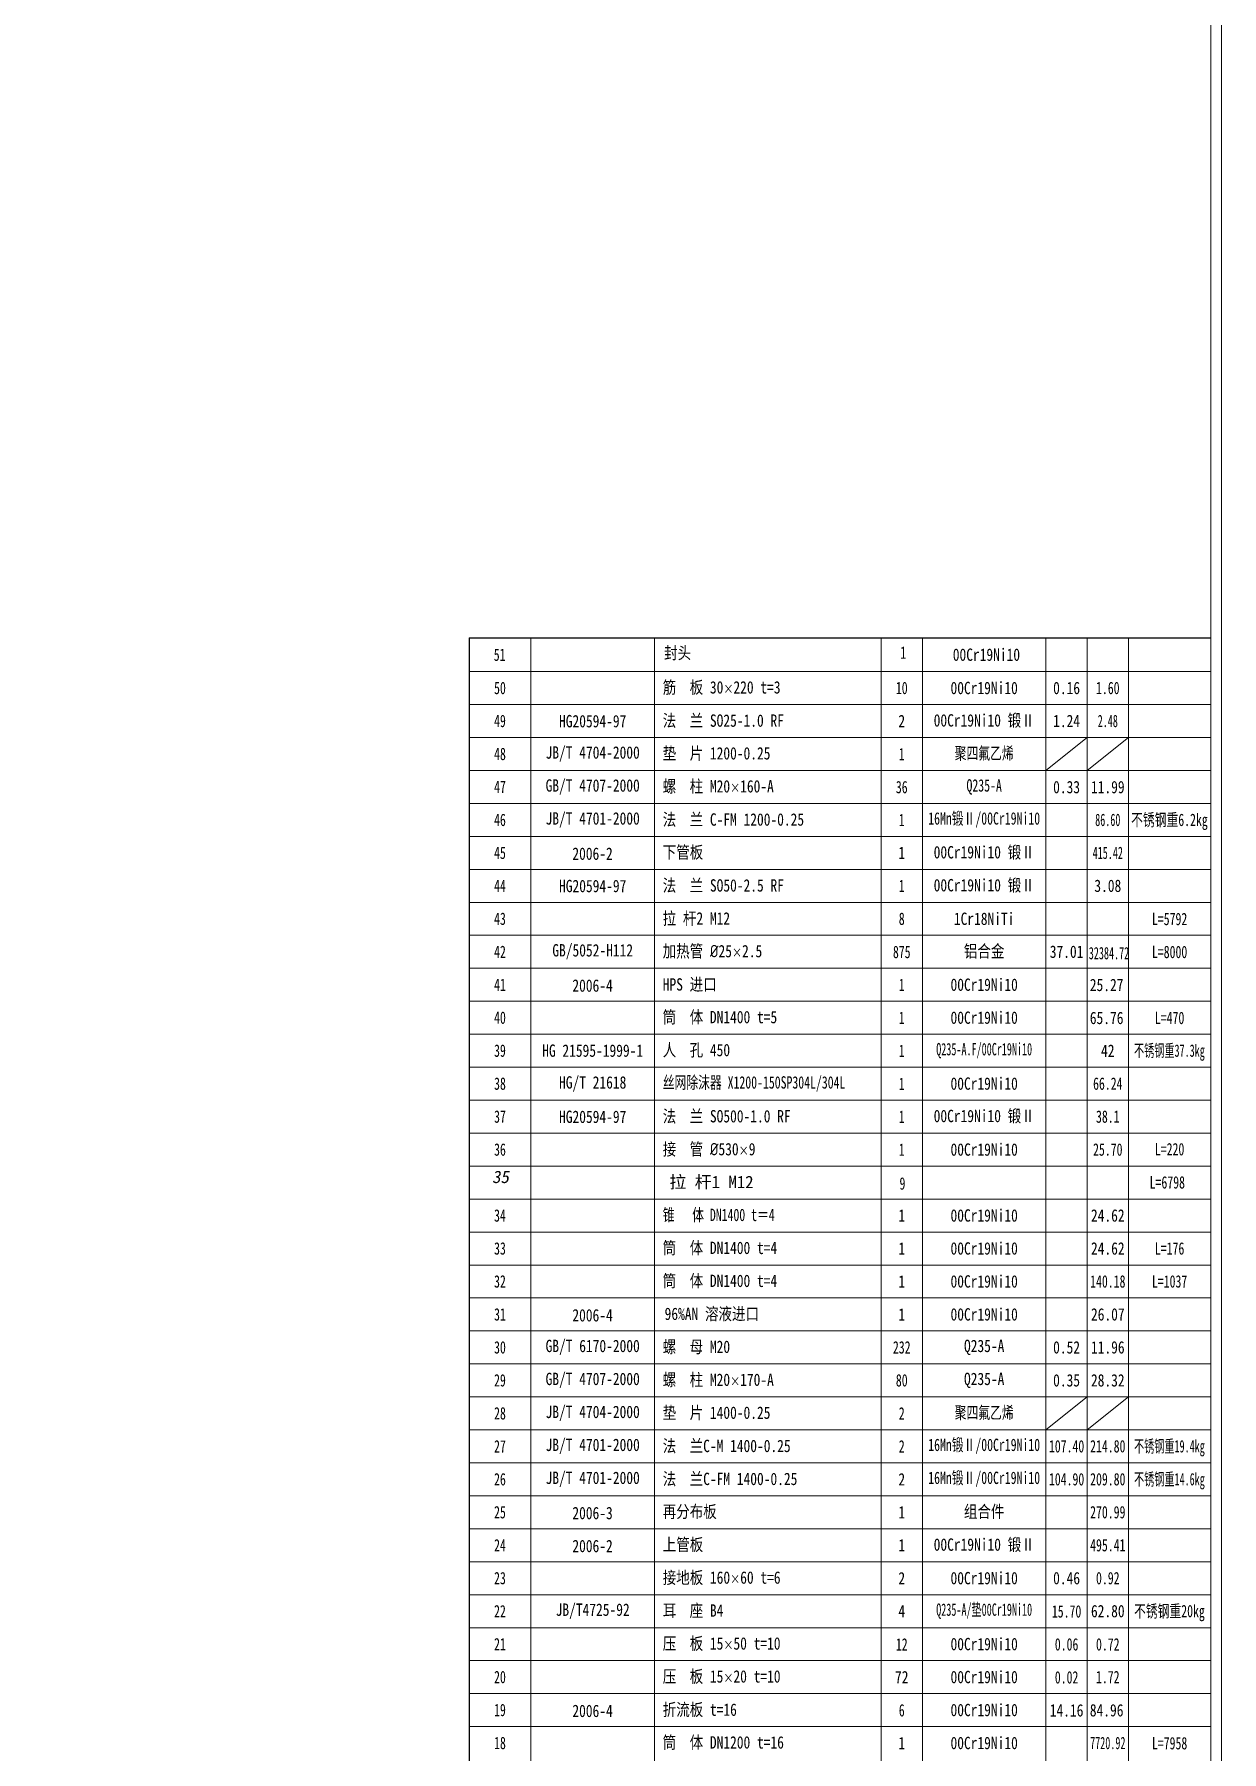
# Model space of a CAD drawing. Header units: inches. Extents: x 16 to 1170, y 5 to 1869.
# Drawn here: x 881.4 to 1169.6, y 213.6 to 630.3 of the extents above; entities that cross this region are included whole.
import ezdxf

# ---------------------------------------------------------------- set-up
doc = ezdxf.new("R2010")
doc.units = ezdxf.units.IN
doc.header["$MEASUREMENT"] = 0
doc.layers.get('Defpoints').update_dxf_attribs({"lineweight": 0})
for name, color, linetype, lineweight in [('文字', 7, 'Continuous', 0), ('粗实线', 7, 'Continuous', 0), ('细实线2', 130, 'Continuous', 0)]:
    doc.layers.add(name, color=color, linetype=linetype, lineweight=lineweight)
doc.styles.add('FST6', font='gbenor.shx', dxfattribs={"width": 0.6, "bigfont": 'hztxt3.shx'})
doc.styles.add('FST7', font='gbeitc.shx', dxfattribs={"width": 0.7, "bigfont": 'hztxt3.shx'})
doc.styles.add('FST8', font='gbeitc.shx', dxfattribs={"width": 0.8, "bigfont": 'hztxt3.shx'})

msp = doc.modelspace()

# ---------------------------------------------------------------- linework, layer by layer
at = {"layer": '粗实线'}
msp.add_line((1166.929405, 371.692425), (1166.929405, 213.692425), dxfattribs=at)
at = {"layer": '粗实线', "color": 7}
for points in [[(1169.559893, 1869.092267), (16.48942, 1869.092267), (16.48942, 5.125825), (1169.559893, 5.125825)], [(19.119851, 9.377981), (1166.929462, 9.377981), (1166.929462, 1864.840111), (19.119851, 1864.840111)]]:
    msp.add_lwpolyline(points, close=True, dxfattribs=at)
at = {"layer": '细实线2', "lineweight": 30}
for q in [(986.929405, 9.377981), (1166.929462, 483.909751)]:
    msp.add_line((986.929403, 483.909751), q, dxfattribs=at)
at = {"layer": '细实线2'}
for p, q in [((1001.929405, 63.692425), (1001.929405, 483.909751)), ((1031.929405, 63.692425), (1031.929405, 483.909751)), ((1086.929405, 63.692425), (1086.929405, 483.909751)), ((1096.929405, 63.692425), (1096.929405, 483.909751)), ((1126.929405, 63.692425), (1126.929405, 483.909751)), ((1136.929405, 69.692425), (1136.929405, 483.909751)), ((1146.929405, 63.692425), (1146.929405, 483.909751)), ((986.929403, 475.692429), (1166.929403, 475.692429)), ((986.929403, 467.692429), (1166.929403, 467.692429)), ((986.929403, 459.692429), (1166.929403, 459.692429)), ((1126.929403, 451.692429), (1136.929403, 459.692429)), ((1136.929403, 451.692429), (1146.929403, 459.692429)), ((986.929403, 451.692429), (1166.929403, 451.692429)), ((986.929403, 443.692429), (1166.929403, 443.692429)), ((986.929403, 435.692429), (1166.929403, 435.692429)), ((986.929403, 427.692429), (1166.929403, 427.692429)), ((986.929403, 419.692429), (1166.929403, 419.692429)), ((986.929403, 411.692429), (1166.929403, 411.692429)), ((986.929403, 403.692429), (1166.929403, 403.692429)), ((1166.929403, 402.000537), (1166.929403, 402.000537)), ((1166.929403, 402.000537), (1166.929403, 402.000537)), ((1166.929403, 402.000537), (1166.929403, 402.000537)), ((1166.929403, 402.000537), (1166.929403, 402.000537)), ((1166.929403, 402.000537), (1166.929403, 402.000537)), ((1166.929403, 402.000537), (1166.929403, 402.000537)), ((986.929403, 395.692429), (1166.929403, 395.692429)), ((986.929403, 387.692429), (1166.929403, 387.692429)), ((986.929403, 379.692429), (1166.929403, 379.692429)), ((986.929405, 371.692425), (1166.929405, 371.692425)), ((986.929405, 371.692425), (1166.929405, 371.692425)), ((986.929405, 363.692425), (1166.929405, 363.692425)), ((986.929405, 355.692425), (1166.929405, 355.692425)), ((986.929405, 347.692425), (1166.929405, 347.692425)), ((986.929405, 339.692425), (1166.929405, 339.692425)), ((986.929405, 331.692425), (1166.929405, 331.692425)), ((986.929405, 323.692425), (1166.929405, 323.692425)), ((986.929405, 315.692425), (1166.929405, 315.692425)), ((986.929405, 307.692425), (1166.929405, 307.692425)), ((986.929405, 299.692425), (1166.929405, 299.692425)), ((1126.929405, 291.692425), (1136.929405, 299.692425)), ((1136.929405, 291.692425), (1146.929405, 299.692425)), ((986.929405, 291.692425), (1166.929405, 291.692425)), ((986.929405, 283.692425), (1166.929405, 283.692425)), ((986.929405, 275.692425), (1166.929405, 275.692425)), ((986.929405, 267.692425), (1166.929405, 267.692425)), ((986.929405, 259.692425), (1166.929405, 259.692425)), ((986.929405, 251.692425), (1166.929405, 251.692425)), ((986.929405, 243.692425), (1166.929405, 243.692425)), ((986.929405, 235.692425), (1166.929405, 235.692425)), ((986.929405, 227.692425), (1166.929405, 227.692425)), ((986.929405, 219.692425), (1166.929405, 219.692425))]:
    msp.add_line(p, q, dxfattribs=at)

# ---------------------------------------------------------------- texts
at = {"layer": 'Defpoints', "char_height": 3, "attachment_point": 1}
for s, insert, width in [('\\Q10;{\\fSimSun|b0|i0|c134|p2;35}', (992.537016, 354.578431), 9.83198989), ('{\\fSimSun|b0|i0|c134|p2;拉 杆1 M12}', (1035.558711, 353.341137), 30.61301695)]:
    msp.add_mtext(s, dxfattribs=dict(at, insert=insert, width=width))
at = {"layer": '文字', "char_height": 3}
for s, insert, width, attachment_point, style in [('{\\fSimSun|b0|i0|c134|p2;51}', (994.351014, 479.758639), 15, 5, 'FST7'), ('{\\fSimSun|b0|i0|c134|p2;封头}', (1034.265791, 480.071613), 55, 4, 'FST8'), ('{\\fSimSun|b0|i0|c134|p2;1}', (1092.278411, 480.293251), 10, 5, 'FST7'), ('{\\fSimSun|b0|i0|c134|p2;00Cr19Ni10}', (1112.474768, 479.771575), 30, 5, 'FST8'), ('{\\fSimSun|b0|i0|c134|p2;50}', (994.429403, 471.692429), 15, 5, 'FST7'), ('{\\fSimSun|b0|i0|c134|p2;筋  板 30\\H0.75x;×\\H1.3333x;220 t=3}', (1033.929403, 471.692429), 55, 4, 'FST8'), ('{\\fSimSun|b0|i0|c134|p2;10}', (1091.929403, 471.692429), 10, 5, 'FST7'), ('{\\fSimSun|b0|i0|c134|p2;00Cr19Ni10}', (1111.929403, 471.692429), 30, 5, 'FST8'), ('{\\fSimSun|b0|i0|c134|p2;0.16}', (1131.929403, 471.692429), 10, 5, 'FST8'), ('{\\fSimSun|b0|i0|c134|p2;1.60}', (1141.929403, 471.692429), 10, 5, 'FST7'), ('{\\fSimSun|b0|i0|c134|p2;49}', (994.429403, 463.692429), 15, 5, 'FST7'), ('{\\fSimSun|b0|i0|c134|p2;HG20594-97}', (1016.929403, 463.63734), 30, 5, 'FST8'), ('{\\fSimSun|b0|i0|c134|p2;法  兰 SO25-1.0 RF}', (1033.929403, 463.63734), 55, 4, 'FST8'), ('{\\fSimSun|b0|i0|c134|p2;2}', (1091.929403, 463.692429), 10, 5, 'FST8'), ('{\\fSimSun|b0|i0|c134|p2;00Cr19Ni10 锻Ⅱ}', (1111.929403, 463.692429), 41.99111111, 5, 'FST8'), ('{\\fSimSun|b0|i0|c134|p2;1.24}', (1131.929403, 463.692429), 10, 5, 'FST8'), ('{\\fSimSun|b0|i0|c134|p2;2.48}', (1141.929403, 463.692429), 16.57043478, 5, 'FST6'), ('{\\fSimSun|b0|i0|c134|p2;48}', (994.429403, 455.692429), 15, 5, 'FST7'), ('{\\fSimSun|b0|i0|c134|p2;JB/T 4704-2000}', (1016.929403, 455.692429), 30, 5, 'FST8'), ('{\\fSimSun|b0|i0|c134|p2;垫  片 1200-0.25}', (1033.929403, 455.692429), 55, 4, 'FST8'), ('{\\fSimSun|b0|i0|c134|p2;1}', (1091.929403, 455.683136), 10, 5, 'FST7'), ('{\\fSimSun|b0|i0|c134|p2;聚四氟乙烯}', (1111.929403, 455.692429), 30, 5, 'FST7'), ('{\\fSimSun|b0|i0|c134|p2;47}', (994.429403, 447.692429), 15, 5, 'FST7'), ('{\\fSimSun|b0|i0|c134|p2;GB/T 4707-2000}', (1016.929403, 447.692429), 30, 5, 'FST8'), ('{\\fSimSun|b0|i0|c134|p2;螺  柱 M20\\H0.75x;×\\H1.3333x;160-A}', (1033.929403, 447.692429), 55, 4, 'FST8'), ('{\\fSimSun|b0|i0|c134|p2;36}', (1091.929403, 447.63734), 10, 5, 'FST7'), ('{\\fSimSun|b0|i0|c134|p2;Q235-A}', (1111.929403, 447.692429), 30, 5, 'FST7'), ('{\\fSimSun|b0|i0|c134|p2;0.33}', (1131.929403, 447.63734), 10, 5, 'FST8'), ('{\\fSimSun|b0|i0|c134|p2;11.99}', (1141.929403, 447.63734), 10, 5, 'FST8'), ('{\\fSimSun|b0|i0|c134|p2;JB/T 4701-2000}', (1016.929403, 439.692429), 30, 5, 'FST8'), ('{\\fSimSun|b0|i0|c134|p2;法  兰 C-FM 1200-0.25 }', (1033.929403, 439.63734), 55, 4, 'FST8'), ('{\\fSimSun|b0|i0|c134|p2;16Mn锻Ⅱ/00Cr19Ni10}', (1111.929403, 439.692429), 40.6, 5, 'FST7'), ('{\\fSimSun|b0|i0|c134|p2;46}', (994.429403, 439.692429), 15, 5, 'FST7'), ('{\\fSimSun|b0|i0|c134|p2;1}', (1091.929403, 439.692429), 10, 5, 'FST7'), ('{\\fSimSun|b0|i0|c134|p2;86.60}', (1141.929403, 439.692429), 10, 5, 'FST6'), ('\\pt13.5;{\\fSimSun|b0|i0|c134|p2;不锈钢重6.2kg}', (1156.88284, 439.229789), 35.88325422, 5, 'FST7'), ('{\\fSimSun|b0|i0|c134|p2;下管板}', (1033.929403, 431.692429), 55, 4, 'FST8'), ('{\\fSimSun|b0|i0|c134|p2;00Cr19Ni10 锻Ⅱ}', (1111.929403, 431.692429), 30, 5, 'FST8'), ('{\\fSimSun|b0|i0|c134|p2;45}', (994.429403, 431.692429), 15, 5, 'FST7'), ('{\\fSimSun|b0|i0|c134|p2;2006-2}', (1016.897283, 431.483847), 55, 5, 'FST8'), ('{\\fSimSun|b0|i0|c134|p2;1}', (1091.929403, 431.692429), 10, 5, 'FST8'), ('{\\fSimSun|b0|i0|c134|p2;415.42}', (1141.929403, 431.692429), 10, 5, 'FST6'), ('{\\fSimSun|b0|i0|c134|p2;44}', (994.429403, 423.692429), 15, 5, 'FST7'), ('{\\fSimSun|b0|i0|c134|p2;HG20594-97}', (1016.929403, 423.63734), 30, 5, 'FST8'), ('{\\fSimSun|b0|i0|c134|p2;法  兰 SO50-2.5 RF}', (1033.929403, 423.63734), 55, 4, 'FST8'), ('{\\fSimSun|b0|i0|c134|p2;1}', (1091.929403, 423.692429), 10, 5, 'FST7'), ('{\\fSimSun|b0|i0|c134|p2;00Cr19Ni10 锻Ⅱ}', (1111.929403, 423.692429), 30, 5, 'FST8'), ('{\\fSimSun|b0|i0|c134|p2;3.08}', (1141.929403, 423.692429), 10, 5, 'FST8'), ('{\\fSimSun|b0|i0|c134|p2;43}', (994.429403, 415.692429), 15, 5, 'FST7'), ('{\\fSimSun|b0|i0|c134|p2;拉 杆2 M12}', (1033.929403, 415.63734), 55, 4, 'FST8'), ('{\\fSimSun|b0|i0|c134|p2;8}', (1091.929403, 415.692429), 3.2217518, 5, 'FST7'), ('{\\fSimSun|b0|i0|c134|p2;1Cr18NiTi}', (1111.929403, 415.692429), 30, 5, 'FST8'), ('{\\fSimSun|b0|i0|c134|p2;L=5792}', (1156.929403, 415.63734), 20, 5, 'FST7'), ('{\\fSimSun|b0|i0|c134|p2;42}', (994.429403, 407.692429), 15, 5, 'FST7'), ('{\\fSimSun|b0|i0|c134|p2;GB/5052-H112}', (1016.929403, 407.692429), 30, 5, 'FST8'), ('{\\fSimSun|b0|i0|c134|p2;加热管 \\fISOCPEUR|b0|i0|c0|p34;%%C\\fSimSun|b0|i0|c134|p2;25\\H0.75x;×\\H1.3333x;2.5}', (1033.929403, 407.692429), 55, 4, 'FST8'), ('{\\fSimSun|b0|i0|c134|p2;875}', (1091.929403, 407.63734), 10, 5, 'FST7'), ('{\\fSimSun|b0|i0|c134|p2;铝合金}', (1111.929403, 407.692429), 17.78254403, 5, 'FST8'), ('{\\fSimSun|b0|i0|c134|p2;37.01}', (1131.929403, 407.692429), 10, 5, 'FST8'), ('\\pt15;{\\fSimSun|b0|i0|c134|p2;32384.72}', (1142.218206, 407.348498), 12.67583333, 5, 'FST6'), ('{\\fSimSun|b0|i0|c134|p2;L=8000}', (1156.929403, 407.63734), 20, 5, 'FST7'), ('{\\fSimSun|b0|i0|c134|p2;41}', (994.429403, 399.692429), 15, 5, 'FST7'), ('{\\fSimSun|b0|i0|c134|p2;2006-4}', (1016.897283, 399.483847), 55, 5, 'FST8'), ('{\\fSimSun|b0|i0|c134|p2;HPS 进口}', (1033.929403, 399.63734), 55, 4, 'FST8'), ('{\\fSimSun|b0|i0|c134|p2;1}', (1091.929403, 399.692429), 10, 5, 'FST7'), ('{\\fSimSun|b0|i0|c134|p2;00Cr19Ni10}', (1111.929403, 399.692429), 30, 5, 'FST8'), ('{\\fSimSun|b0|i0|c134|p2;25.27}', (1141.650728, 399.63734), 10, 5, 'FST8'), ('{\\fSimSun|b0|i0|c134|p2;40}', (994.429403, 391.692429), 15, 5, 'FST7'), ('{\\fSimSun|b0|i0|c134|p2;筒  体 DN1400 t=5}', (1033.929403, 391.692429), 55, 4, 'FST8'), ('{\\fSimSun|b0|i0|c134|p2;1}', (1091.929403, 391.692429), 10, 5, 'FST7'), ('{\\fSimSun|b0|i0|c134|p2;00Cr19Ni10}', (1111.929403, 391.692429), 30, 5, 'FST8'), ('{\\fSimSun|b0|i0|c134|p2;65.76}', (1141.650728, 391.63734), 10, 5, 'FST8'), ('{\\fSimSun|b0|i0|c134|p2;L=470}', (1156.929403, 391.63734), 20, 5, 'FST7'), ('{\\fSimSun|b0|i0|c134|p2;39}', (994.429403, 383.692429), 15, 5, 'FST7'), ('{\\fSimSun|b0|i0|c134|p2;HG 21595-1999-1}', (1016.929403, 383.692429), 30, 5, 'FST8'), ('{\\fSimSun|b0|i0|c134|p2;人  孔 450}', (1033.929403, 383.692429), 55, 4, 'FST8'), ('{\\fSimSun|b0|i0|c134|p2;1}', (1091.929403, 383.692429), 10, 5, 'FST7'), ('{\\fSimSun|b0|i0|c134|p2;Q235-A.F/00Cr19Ni10}', (1111.929403, 383.692429), 30, 5, 'FST6'), ('{\\fSimSun|b0|i0|c134|p2;42}', (1141.929403, 383.692429), 10, 5, 'FST8'), ('\\pt13.5;{\\fSimSun|b0|i0|c134|p2;不锈钢重37.3kg}', (1156.88284, 383.229789), 35.88325422, 5, 'FST6'), ('{\\fSimSun|b0|i0|c134|p2;38}', (994.429403, 375.692429), 15, 5, 'FST7'), ('{\\fSimSun|b0|i0|c134|p2;HG/T 21618}', (1016.929403, 375.63734), 30, 5, 'FST8'), ('{\\fSimSun|b0|i0|c134|p2;丝网除沫器 X1200-150SP304L/304L}', (1033.929403, 375.63734), 55, 4, 'FST7'), ('{\\fSimSun|b0|i0|c134|p2;1}', (1091.929403, 375.692429), 10, 5, 'FST7'), ('{\\fSimSun|b0|i0|c134|p2;00Cr19Ni10}', (1111.929403, 375.692429), 30, 5, 'FST8'), ('{\\fSimSun|b0|i0|c134|p2;66.24}', (1141.929403, 375.692429), 10, 5, 'FST7'), ('{\\fSimSun|b0|i0|c134|p2;37}', (994.429405, 367.692425), 15, 5, 'FST7'), ('{\\fSimSun|b0|i0|c134|p2;HG20594-97}', (1016.929405, 367.637336), 30, 5, 'FST8'), ('{\\fSimSun|b0|i0|c134|p2;法  兰 SO500-1.0 RF}', (1033.929405, 367.637336), 55, 4, 'FST8'), ('{\\fSimSun|b0|i0|c134|p2;1}', (1091.929405, 367.692425), 10, 5, 'FST7'), ('{\\fSimSun|b0|i0|c134|p2;00Cr19Ni10 锻Ⅱ}', (1111.929405, 367.692425), 30, 5, 'FST8'), ('{\\fSimSun|b0|i0|c134|p2;38.1}', (1141.929405, 367.692425), 10, 5, 'FST7'), ('{\\fSimSun|b0|i0|c134|p2;36}', (994.429405, 359.692425), 15, 5, 'FST7'), ('{\\fSimSun|b0|i0|c134|p2;接  管 \\fISOCPEUR|b0|i0|c0|p34;%%C\\fSimSun|b0|i0|c134|p2;530\\H0.75x;×\\H1.3333x;9}', (1033.929405, 359.637336), 55, 4, 'FST8'), ('{\\fSimSun|b0|i0|c134|p2;1}', (1091.929405, 359.692425), 10, 5, 'FST7'), ('{\\fSimSun|b0|i0|c134|p2;00Cr19Ni10}', (1111.929405, 359.692425), 30, 5, 'FST8'), ('{\\fSimSun|b0|i0|c134|p2;25.70}', (1141.929405, 359.692425), 10, 5, 'FST7'), ('{\\fSimSun|b0|i0|c134|p2;L=220}', (1156.929405, 359.778544), 20, 5, 'FST7'), ('{\\fSimSun|b0|i0|c134|p2;9}', (1092.100862, 351.449036), 10, 5, 'FST7'), ('{\\fSimSun|b0|i0|c134|p2;L=6798}', (1156.367364, 351.727095), 20, 5, 'FST7'), ('{\\fSimSun|b0|i0|c134|p2;34}', (994.429405, 343.692425), 15, 5, 'FST7'), ('{\\fSimSun|b0|i0|c134|p2;锥   体 DN1400 t＝4}', (1033.929405, 343.692425), 55, 4, 'FST7'), ('{\\fSimSun|b0|i0|c134|p2;1}', (1091.929405, 343.692425), 10, 5, 'FST8'), ('{\\fSimSun|b0|i0|c134|p2;00Cr19Ni10}', (1111.929405, 343.692425), 30, 5, 'FST8'), ('{\\fSimSun|b0|i0|c134|p2;24.62}', (1141.929405, 343.692425), 10, 5, 'FST8'), ('{\\fSimSun|b0|i0|c134|p2;筒  体 DN1400 t=4}', (1033.929405, 335.692425), 55, 4, 'FST8'), ('{\\fSimSun|b0|i0|c134|p2;33}', (994.429405, 335.692425), 15, 5, 'FST7'), ('{\\fSimSun|b0|i0|c134|p2;1}', (1091.929405, 335.692425), 10, 5, 'FST8'), ('{\\fSimSun|b0|i0|c134|p2;00Cr19Ni10}', (1111.929405, 335.692425), 30, 5, 'FST8'), ('{\\fSimSun|b0|i0|c134|p2;24.62}', (1141.929405, 335.692425), 10, 5, 'FST8'), ('{\\fSimSun|b0|i0|c134|p2;L=176}', (1156.929405, 335.692425), 20, 5, 'FST7'), ('{\\fSimSun|b0|i0|c134|p2;筒  体 DN1400 t=4}', (1033.929405, 327.692425), 55, 4, 'FST8'), ('{\\fSimSun|b0|i0|c134|p2;00Cr19Ni10}', (1111.929405, 327.692425), 30, 5, 'FST8'), ('{\\fSimSun|b0|i0|c134|p2;L=1037}', (1156.929405, 327.692425), 20, 5, 'FST7'), ('{\\fSimSun|b0|i0|c134|p2;32}', (994.429405, 327.692425), 15, 5, 'FST7'), ('{\\fSimSun|b0|i0|c134|p2;1}', (1091.929405, 327.692425), 10, 5, 'FST8'), ('{\\fSimSun|b0|i0|c134|p2;140.18}', (1141.929405, 327.692425), 10, 5, 'FST7'), ('{\\fSimSun|b0|i0|c134|p2;31}', (994.429405, 319.692425), 15, 5, 'FST7'), ('{\\fSimSun|b0|i0|c134|p2;2006-4}', (1016.897285, 319.483843), 55, 5, 'FST8'), ('{\\fSimSun|b0|i0|c134|p2;96%AN 溶液进口}', (1034.385187, 319.692425), 55, 4, 'FST8'), ('{\\fSimSun|b0|i0|c134|p2;1}', (1091.929405, 319.692425), 10, 5, 'FST8'), ('{\\fSimSun|b0|i0|c134|p2;00Cr19Ni10}', (1111.929405, 319.692425), 30, 5, 'FST8'), ('{\\fSimSun|b0|i0|c134|p2;26.07}', (1141.929405, 319.692425), 10, 5, 'FST8'), ('{\\fSimSun|b0|i0|c134|p2;30}', (994.429405, 311.692425), 15, 5, 'FST7'), ('{\\fSimSun|b0|i0|c134|p2;GB/T 6170-2000}', (1016.929405, 311.692425), 30, 5, 'FST8'), ('{\\fSimSun|b0|i0|c134|p2;\\H1x;螺  母 M20\\Fgbeitc.shx,hztxt3.shx|c134;}', (1033.929405, 311.692425), 55, 4, 'FST8'), ('{\\fSimSun|b0|i0|c134|p2;232}', (1091.929405, 311.692425), 10, 5, 'FST7'), ('{\\fSimSun|b0|i0|c134|p2;Q235-A}', (1111.929405, 311.692425), 30, 5, 'FST8'), ('{\\fSimSun|b0|i0|c134|p2;0.52}', (1131.929405, 311.692425), 10, 5, 'FST8'), ('{\\fSimSun|b0|i0|c134|p2;11.96}', (1141.929405, 311.692425), 10, 5, 'FST8'), ('{\\fSimSun|b0|i0|c134|p2;29}', (994.429405, 303.692425), 15, 5, 'FST7'), ('{\\fSimSun|b0|i0|c134|p2;GB/T 4707-2000}', (1016.929405, 303.692425), 30, 5, 'FST8'), ('{\\fSimSun|b0|i0|c134|p2;螺  柱 M20\\H0.75x;×\\H1.3333x;170-A}', (1033.929405, 303.692425), 55, 4, 'FST8'), ('{\\fSimSun|b0|i0|c134|p2;80}', (1091.929405, 303.692425), 10, 5, 'FST7'), ('{\\fSimSun|b0|i0|c134|p2;Q235-A}', (1111.929405, 303.692425), 30, 5, 'FST8'), ('{\\fSimSun|b0|i0|c134|p2;0.35}', (1131.929405, 303.692425), 10, 5, 'FST8'), ('{\\fSimSun|b0|i0|c134|p2;28.32}', (1141.929405, 303.692425), 10, 5, 'FST8'), ('{\\fSimSun|b0|i0|c134|p2;28}', (994.429405, 295.692425), 15, 5, 'FST7'), ('{\\fSimSun|b0|i0|c134|p2;JB/T 4704-2000}', (1016.929405, 295.692425), 30, 5, 'FST8'), ('{\\fSimSun|b0|i0|c134|p2;垫  片 1400-0.25}', (1033.929405, 295.692425), 55, 4, 'FST8'), ('{\\fSimSun|b0|i0|c134|p2;2}', (1091.929405, 295.692425), 10, 5, 'FST7'), ('{\\fSimSun|b0|i0|c134|p2;聚四氟乙烯}', (1111.929405, 295.692425), 30, 5, 'FST7'), ('{\\fSimSun|b0|i0|c134|p2;27}', (994.429405, 287.692425), 15, 5, 'FST7'), ('{\\fSimSun|b0|i0|c134|p2;JB/T 4701-2000}', (1016.929405, 287.692425), 30, 5, 'FST8'), ('{\\fSimSun|b0|i0|c134|p2;法  兰C-M 1400-0.25 }', (1033.929405, 287.637336), 55, 4, 'FST8'), ('{\\fSimSun|b0|i0|c134|p2;2}', (1091.929405, 287.692425), 10, 5, 'FST7'), ('{\\fSimSun|b0|i0|c134|p2;16Mn锻Ⅱ/00Cr19Ni10}', (1111.929405, 287.692425), 30, 5, 'FST7'), ('{\\fSimSun|b0|i0|c134|p2;107.40}', (1131.929405, 287.692425), 10, 5, 'FST7'), ('{\\fSimSun|b0|i0|c134|p2;214.80}', (1141.929405, 287.692425), 10, 5, 'FST7'), ('\\pt18;{\\fSimSun|b0|i0|c134|p2;不锈钢重19.4kg}', (1156.882842, 287.229785), 35.88325422, 5, 'FST6'), ('{\\fSimSun|b0|i0|c134|p2;26}', (994.429405, 279.692425), 15, 5, 'FST7'), ('{\\fSimSun|b0|i0|c134|p2;JB/T 4701-2000}', (1016.929405, 279.692425), 30, 5, 'FST8'), ('{\\fSimSun|b0|i0|c134|p2;法  兰C-FM 1400-0.25 }', (1033.929405, 279.637336), 55, 4, 'FST8'), ('{\\fSimSun|b0|i0|c134|p2;2}', (1091.929405, 279.692425), 10, 5, 'FST8'), ('{\\fSimSun|b0|i0|c134|p2;16Mn锻Ⅱ/00Cr19Ni10}', (1111.929405, 279.692425), 30, 5, 'FST7'), ('{\\fSimSun|b0|i0|c134|p2;104.90}', (1131.929405, 279.692425), 10, 5, 'FST7'), ('{\\fSimSun|b0|i0|c134|p2;209.80}', (1141.929405, 279.692425), 10, 5, 'FST7'), ('\\pt18;{\\fSimSun|b0|i0|c134|p2;不锈钢重14.6kg}', (1156.882842, 279.229785), 35.88325422, 5, 'FST6'), ('{\\fSimSun|b0|i0|c134|p2;25}', (994.429405, 271.692425), 15, 5, 'FST7'), ('{\\fSimSun|b0|i0|c134|p2;2006-3}', (1016.897285, 271.483843), 55, 5, 'FST8'), ('{\\fSimSun|b0|i0|c134|p2;再分布板}', (1033.929405, 271.692425), 55, 4, 'FST8'), ('{\\fSimSun|b0|i0|c134|p2;1}', (1091.929405, 271.692425), 10, 5, 'FST8'), ('{\\fSimSun|b0|i0|c134|p2;组合件}', (1111.929405, 271.692425), 30, 5, 'FST8'), ('{\\fSimSun|b0|i0|c134|p2;270.99}', (1141.929405, 271.692425), 10, 5, 'FST7'), ('{\\fSimSun|b0|i0|c134|p2;24}', (994.429405, 263.692425), 15, 5, 'FST7'), ('{\\fSimSun|b0|i0|c134|p2;2006-2}', (1016.897285, 263.483843), 55, 5, 'FST8'), ('{\\fSimSun|b0|i0|c134|p2;上管板}', (1033.929405, 263.692425), 55, 4, 'FST8'), ('{\\fSimSun|b0|i0|c134|p2;1}', (1091.929405, 263.692425), 10, 5, 'FST8'), ('{\\fSimSun|b0|i0|c134|p2;00Cr19Ni10 锻Ⅱ}', (1111.929405, 263.692425), 30, 5, 'FST8'), ('{\\fSimSun|b0|i0|c134|p2;495.41}', (1141.929405, 263.692425), 10, 5, 'FST7'), ('{\\fSimSun|b0|i0|c134|p2;23}', (994.429405, 255.692425), 15, 5, 'FST7'), ('{\\fSimSun|b0|i0|c134|p2;接地板 160\\H0.75x;×\\H1.3333x;60 t=6}', (1033.929405, 255.692425), 55, 4, 'FST8'), ('{\\fSimSun|b0|i0|c134|p2;2}', (1091.929405, 255.692425), 10, 5, 'FST8'), ('{\\fSimSun|b0|i0|c134|p2;00Cr19Ni10}', (1111.929405, 255.692425), 30, 5, 'FST8'), ('{\\fSimSun|b0|i0|c134|p2;0.46}', (1131.929405, 255.692425), 10, 5, 'FST8'), ('{\\fSimSun|b0|i0|c134|p2;0.92}', (1141.929405, 255.692425), 10, 5, 'FST7'), ('{\\fSimSun|b0|i0|c134|p2;22}', (994.429405, 247.692425), 15, 5, 'FST7'), ('{\\fSimSun|b0|i0|c134|p2;JB/T4725-92}', (1016.929405, 247.692425), 30, 5, 'FST8'), ('{\\fSimSun|b0|i0|c134|p2;耳  座 B4}', (1033.929405, 247.692425), 55, 4, 'FST8'), ('{\\fSimSun|b0|i0|c134|p2;4}', (1091.929405, 247.692425), 10, 5, 'FST8'), ('{\\fSimSun|b0|i0|c134|p2;Q235-A/垫00Cr19Ni10}', (1111.929405, 247.692425), 30, 5, 'FST6'), ('{\\fSimSun|b0|i0|c134|p2;15.70}', (1131.929405, 247.62525), 10, 5, 'FST7'), ('{\\fSimSun|b0|i0|c134|p2;62.80}', (1141.929405, 247.692425), 10, 5, 'FST8'), ('\\pt18;{\\fSimSun|b0|i0|c134|p2;不锈钢重20kg}', (1156.882842, 247.229785), 35.88325422, 5, 'FST7'), ('{\\fSimSun|b0|i0|c134|p2;压  板 15\\H0.75x;×\\H1.3333x;50 t=10}', (1033.929405, 239.692425), 55, 4, 'FST8'), ('{\\fSimSun|b0|i0|c134|p2;21}', (994.429405, 239.692425), 15, 5, 'FST7'), ('{\\fSimSun|b0|i0|c134|p2;12}', (1091.929405, 239.62525), 10, 5, 'FST7'), ('{\\fSimSun|b0|i0|c134|p2;00Cr19Ni10}', (1111.929405, 239.692425), 30, 5, 'FST8'), ('{\\fSimSun|b0|i0|c134|p2;0.06}', (1131.929405, 239.62525), 10, 5, 'FST7'), ('{\\fSimSun|b0|i0|c134|p2;0.72}', (1141.929405, 239.62525), 10, 5, 'FST7'), ('{\\fSimSun|b0|i0|c134|p2;压  板 15\\H0.75x;×\\H1.3333x;20 t=10}', (1033.929405, 231.692425), 55, 4, 'FST8'), ('{\\fSimSun|b0|i0|c134|p2;00Cr19Ni10}', (1111.929405, 231.692425), 30, 5, 'FST8'), ('{\\fSimSun|b0|i0|c134|p2;20}', (994.429405, 231.692425), 15, 5, 'FST7'), ('{\\fSimSun|b0|i0|c134|p2;72}', (1091.929405, 231.692425), 10, 5, 'FST8'), ('{\\fSimSun|b0|i0|c134|p2;0.02}', (1131.929405, 231.62525), 10, 5, 'FST7'), ('{\\fSimSun|b0|i0|c134|p2;1.72}', (1141.929405, 231.692425), 16.57043478, 5, 'FST7'), ('{\\fSimSun|b0|i0|c134|p2;19}', (994.429405, 223.692425), 15, 5, 'FST7'), ('{\\fSimSun|b0|i0|c134|p2;折流板 t=16 }', (1033.929405, 223.637336), 55, 4, 'FST8'), ('{\\fSimSun|b0|i0|c134|p2;6}', (1091.929405, 223.637336), 10, 5, 'FST7'), ('{\\fSimSun|b0|i0|c134|p2;00Cr19Ni10}', (1111.929405, 223.692425), 30, 5, 'FST8'), ('{\\fSimSun|b0|i0|c134|p2;14.16}', (1131.929405, 223.611296), 10, 5, 'FST8'), ('{\\fSimSun|b0|i0|c134|p2;84.96}', (1141.650729, 223.637336), 10, 5, 'FST8'), ('{\\fSimSun|b0|i0|c134|p2;2006-4}', (1016.897285, 223.483843), 55, 5, 'FST8'), ('{\\fSimSun|b0|i0|c134|p2;18}', (994.429405, 215.692425), 15, 5, 'FST7'), ('{\\fSimSun|b0|i0|c134|p2;筒  体 DN1200 t=16}', (1033.929405, 215.692425), 55, 4, 'FST8'), ('{\\fSimSun|b0|i0|c134|p2;1}', (1091.929405, 215.692425), 10, 5, 'FST8'), ('{\\fSimSun|b0|i0|c134|p2;00Cr19Ni10}', (1111.929405, 215.692425), 30, 5, 'FST8'), ('{\\fSimSun|b0|i0|c134|p2;7720.92}', (1141.929405, 215.692425), 10, 5, 'FST6'), ('{\\fSimSun|b0|i0|c134|p2;L=7958}', (1156.929405, 215.637336), 20, 5, 'FST7')]:
    msp.add_mtext(s, dxfattribs=dict(at, insert=insert, width=width, attachment_point=attachment_point, style=style))

doc.saveas('drawing.dxf')
